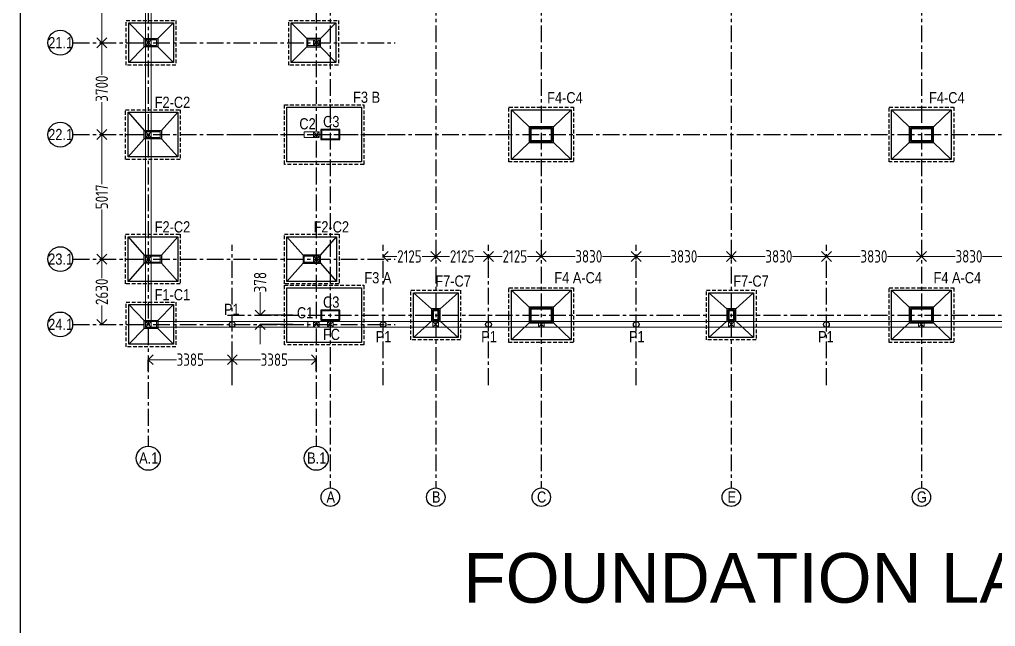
# Model space of a CAD drawing. Header units: inches. Extents: x -605 to 2991212, y -2872845 to 0.
# Drawn here: x 2274360 to 2313689, y -2124959 to -2100513 of the extents above; entities that cross this region are included whole.
import ezdxf
from ezdxf import colors
from ezdxf.entities.mleader import LeaderData, LeaderLine
from ezdxf.math import Vec2, Vec3

# ---------------------------------------------------------------- set-up
doc = ezdxf.new("R2010")
doc.units = ezdxf.units.IN
doc.header["$LTSCALE"] = 600
doc.header["$MEASUREMENT"] = 0
doc.linetypes.add('CENTER', pattern=[2, 1.25, -0.25, 0.25, -0.25])
doc.linetypes.add('DASHED2', pattern=[0.375, 0.25, -0.125])
for name, color, linetype, lineweight in [('PV_MASONRY', 10, 'Continuous', 0), ('PV_TEXT_ROMANS', 7, 'Continuous', 0), ('rDIMension', 1, 'Continuous', 18), ('rRCC 2', 40, 'Continuous', 15), ('rSHEET', 2, 'Continuous', 30)]:
    doc.layers.add(name, color=color, linetype=linetype, lineweight=lineweight)
doc.layers.add('SnT-CENTER2', color=8, linetype='CENTER')
doc.styles.add('DIM', font='geniso.shx', dxfattribs={"width": 0.85})
doc.styles.add('J.P', font='ARIALN.TTF')
doc.styles.get("Standard").update_dxf_attribs({"font": 'arial.ttf'})
doc.styles.add('TEXT3', font='geniso.shx')
doc.dimstyles.new('ST-100', dxfattribs={"dimscale": 100, "dimtxt": 2.5, "dimasz": 2, "dimexe": 0.18, "dimexo": 0.0625, "dimgap": 0.2, "dimtad": 0, "dimdec": 0, "dimzin": 0, "dimdsep": 46, "dimtxsty": 'DIM', "dimblk": 'OPEN90', "dimcen": 0.09, "dimclrd": 256, "dimclrt": 7, "dimadec": 0, "dimazin": 0, "dimtfac": 1, "dimtdec": 0, "dimtofl": 0, "dimtmove": 0, "dimatfit": 3, "dimldrblk": 'OPEN90', "dimfxl": 1, "dimtolj": 1, "dimtzin": 0, "dimlwd": -1, "dimarcsym": 0})

# ---------------------------------------------------------------- blocks, each defined once
blk = doc.blocks.new('_Open90')
at = {"color": 0, "linetype": 'ByBlock', "lineweight": -2}
for p, q in [((0, 0), (-1, 0)), ((-0.5, 0.5), (0, 0)), ((0, 0), (-0.5, -0.5))]:
    blk.add_line(p, q, dxfattribs=at)
blk = doc.blocks.new('*D571')
at = {"layer": 'Defpoints', "color": 0, "linetype": 'ByBlock'}
for p in [(2277675, -2097747), (2277675, -2101447), (2277675, -2101447)]:
    blk.add_point(p, dxfattribs=at)
at = {"layer": 'rDIMension', "color": 0, "linetype": 'ByBlock', "lineweight": -2}
for p, q in [((2277675, -2097747), (2277675, -2097747)), ((2277675, -2101447), (2277675, -2101447))]:
    blk.add_line(p, q, dxfattribs=at)
at = {"layer": 'rDIMension'}
for p, q in [((2277675, -2098147), (2277675, -2099045)), ((2277675, -2101047), (2277675, -2100148))]:
    blk.add_line(p, q, dxfattribs=at)
at = {"layer": 'rDIMension', "linetype": 'ByBlock', "xscale": 400, "yscale": 400, "zscale": 400}
for p, rotation in [((2277675, -2097747), 90), ((2277675, -2101447), 270)]:
    blk.add_blockref('_Open90', p, dxfattribs=dict(at, rotation=rotation))
at = {"layer": 'rDIMension', "color": 7, "linetype": 'ByBlock', "insert": (2277675, -2099597), "char_height": 500, "attachment_point": 5, "rotation": 90, "style": 'DIM'}
blk.add_mtext('\\A1;3700', dxfattribs=at)
blk = doc.blocks.new('*D572')
at = {"layer": 'Defpoints', "color": 0, "linetype": 'ByBlock'}
for p in [(2277675, -2101447), (2277675, -2105147), (2277675, -2105147)]:
    blk.add_point(p, dxfattribs=at)
at = {"layer": 'rDIMension', "color": 0, "linetype": 'ByBlock', "lineweight": -2}
for p, q in [((2277675, -2101447), (2277675, -2101447)), ((2277675, -2105147), (2277675, -2105147))]:
    blk.add_line(p, q, dxfattribs=at)
at = {"layer": 'rDIMension'}
for p, q in [((2277675, -2101847), (2277675, -2102745)), ((2277675, -2104747), (2277675, -2103848))]:
    blk.add_line(p, q, dxfattribs=at)
at = {"layer": 'rDIMension', "linetype": 'ByBlock', "xscale": 400, "yscale": 400, "zscale": 400}
for p, rotation in [((2277675, -2101447), 90), ((2277675, -2105147), 270)]:
    blk.add_blockref('_Open90', p, dxfattribs=dict(at, rotation=rotation))
at = {"layer": 'rDIMension', "color": 7, "linetype": 'ByBlock', "insert": (2277675, -2103297), "char_height": 500, "attachment_point": 5, "rotation": 90, "style": 'DIM'}
blk.add_mtext('\\A1;3700', dxfattribs=at)
blk = doc.blocks.new('*D573')
at = {"layer": 'Defpoints', "color": 0, "linetype": 'ByBlock'}
for p in [(2277675, -2105147), (2277675, -2110164), (2277675, -2110164)]:
    blk.add_point(p, dxfattribs=at)
at = {"layer": 'rDIMension', "color": 0, "linetype": 'ByBlock', "lineweight": -2}
for p, q in [((2277675, -2105147), (2277675, -2105147)), ((2277675, -2110164), (2277675, -2110164))]:
    blk.add_line(p, q, dxfattribs=at)
at = {"layer": 'rDIMension'}
for p, q in [((2277675, -2105547), (2277675, -2107147)), ((2277675, -2109764), (2277675, -2108164))]:
    blk.add_line(p, q, dxfattribs=at)
at = {"layer": 'rDIMension', "linetype": 'ByBlock', "xscale": 400, "yscale": 400, "zscale": 400}
for p, rotation in [((2277675, -2105147), 90), ((2277675, -2110164), 270)]:
    blk.add_blockref('_Open90', p, dxfattribs=dict(at, rotation=rotation))
at = {"layer": 'rDIMension', "color": 7, "linetype": 'ByBlock', "insert": (2277675, -2107656), "char_height": 500, "attachment_point": 5, "rotation": 90, "style": 'DIM'}
blk.add_mtext('\\A1;5017', dxfattribs=at)
blk = doc.blocks.new('*D574')
at = {"layer": 'Defpoints', "color": 0, "linetype": 'ByBlock'}
for p in [(2277675, -2110164), (2277675, -2112794), (2277675, -2112794)]:
    blk.add_point(p, dxfattribs=at)
at = {"layer": 'rDIMension', "color": 0, "linetype": 'ByBlock', "lineweight": -2}
for p, q in [((2277675, -2110164), (2277675, -2110164)), ((2277675, -2112794), (2277675, -2112794))]:
    blk.add_line(p, q, dxfattribs=at)
at = {"layer": 'rDIMension'}
for p, q in [((2277675, -2110564), (2277675, -2110928)), ((2277675, -2112394), (2277675, -2112031))]:
    blk.add_line(p, q, dxfattribs=at)
at = {"layer": 'rDIMension', "linetype": 'ByBlock', "xscale": 400, "yscale": 400, "zscale": 400}
for p, rotation in [((2277675, -2110164), 90), ((2277675, -2112794), 270)]:
    blk.add_blockref('_Open90', p, dxfattribs=dict(at, rotation=rotation))
at = {"layer": 'rDIMension', "color": 7, "linetype": 'ByBlock', "insert": (2277675, -2111479), "char_height": 500, "attachment_point": 5, "rotation": 90, "style": 'DIM'}
blk.add_mtext('\\A1;2630', dxfattribs=at)
blk = doc.blocks.new('*D601')
at = {"layer": 'Defpoints', "color": 0, "linetype": 'ByBlock'}
for p in [(2299215, -2110179), (2303045, -2110054), (2303045, -2110179)]:
    blk.add_point(p, dxfattribs=at)
at = {"layer": 'rDIMension', "color": 0, "linetype": 'ByBlock', "lineweight": -2}
for p, q in [((2299215, -2110179), (2299215, -2110054)), ((2303045, -2110179), (2303045, -2110054))]:
    blk.add_line(p, q, dxfattribs=at)
at = {"layer": 'rDIMension'}
for p, q in [((2299615, -2110054), (2300578, -2110054)), ((2302645, -2110054), (2301681, -2110054))]:
    blk.add_line(p, q, dxfattribs=at)
at = {"layer": 'rDIMension', "linetype": 'ByBlock', "xscale": 400, "yscale": 400, "zscale": 400, "rotation": 180}
blk.add_blockref('_Open90', (2299215, -2110054), dxfattribs=at)
at = {"layer": 'rDIMension', "linetype": 'ByBlock', "xscale": 400, "yscale": 400, "zscale": 400}
blk.add_blockref('_Open90', (2303045, -2110054), dxfattribs=at)
at = {"layer": 'rDIMension', "color": 7, "linetype": 'ByBlock', "insert": (2301130, -2110054), "char_height": 500, "attachment_point": 5, "style": 'DIM'}
blk.add_mtext('\\A1;3830', dxfattribs=at)
blk = doc.blocks.new('*D602')
at = {"layer": 'Defpoints', "color": 0, "linetype": 'ByBlock'}
for p in [(2303045, -2110054), (2306875, -2110054), (2306875, -2110054)]:
    blk.add_point(p, dxfattribs=at)
at = {"layer": 'rDIMension', "color": 0, "linetype": 'ByBlock', "lineweight": -2}
for p, q in [((2303045, -2110054), (2303045, -2110054)), ((2306875, -2110054), (2306875, -2110054))]:
    blk.add_line(p, q, dxfattribs=at)
at = {"layer": 'rDIMension'}
for p, q in [((2303445, -2110054), (2304408, -2110054)), ((2306475, -2110054), (2305511, -2110054))]:
    blk.add_line(p, q, dxfattribs=at)
at = {"layer": 'rDIMension', "linetype": 'ByBlock', "xscale": 400, "yscale": 400, "zscale": 400, "rotation": 180}
blk.add_blockref('_Open90', (2303045, -2110054), dxfattribs=at)
at = {"layer": 'rDIMension', "linetype": 'ByBlock', "xscale": 400, "yscale": 400, "zscale": 400}
blk.add_blockref('_Open90', (2306875, -2110054), dxfattribs=at)
at = {"layer": 'rDIMension', "color": 7, "linetype": 'ByBlock', "insert": (2304960, -2110054), "char_height": 500, "attachment_point": 5, "style": 'DIM'}
blk.add_mtext('\\A1;3830', dxfattribs=at)
blk = doc.blocks.new('*D603')
at = {"layer": 'Defpoints', "color": 0, "linetype": 'ByBlock'}
for p in [(2306875, -2110054), (2310705, -2110054), (2310705, -2110086)]:
    blk.add_point(p, dxfattribs=at)
at = {"layer": 'rDIMension', "color": 0, "linetype": 'ByBlock', "lineweight": -2}
for p, q in [((2306875, -2110054), (2306875, -2110054)), ((2310705, -2110086), (2310705, -2110054))]:
    blk.add_line(p, q, dxfattribs=at)
at = {"layer": 'rDIMension'}
for p, q in [((2307275, -2110054), (2308238, -2110054)), ((2310305, -2110054), (2309341, -2110054))]:
    blk.add_line(p, q, dxfattribs=at)
at = {"layer": 'rDIMension', "linetype": 'ByBlock', "xscale": 400, "yscale": 400, "zscale": 400, "rotation": 180}
blk.add_blockref('_Open90', (2306875, -2110054), dxfattribs=at)
at = {"layer": 'rDIMension', "linetype": 'ByBlock', "xscale": 400, "yscale": 400, "zscale": 400}
blk.add_blockref('_Open90', (2310705, -2110054), dxfattribs=at)
at = {"layer": 'rDIMension', "color": 7, "linetype": 'ByBlock', "insert": (2308790, -2110054), "char_height": 500, "attachment_point": 5, "style": 'DIM'}
blk.add_mtext('\\A1;3830', dxfattribs=at)
blk = doc.blocks.new('*D604')
at = {"layer": 'Defpoints', "color": 0, "linetype": 'ByBlock'}
for p in [(2310705, -2110086), (2314535, -2110054), (2314535, -2110151)]:
    blk.add_point(p, dxfattribs=at)
at = {"layer": 'rDIMension', "color": 0, "linetype": 'ByBlock', "lineweight": -2}
for p, q in [((2310705, -2110086), (2310705, -2110054)), ((2314535, -2110151), (2314535, -2110054))]:
    blk.add_line(p, q, dxfattribs=at)
at = {"layer": 'rDIMension'}
for p, q in [((2311105, -2110054), (2312068, -2110054)), ((2314135, -2110054), (2313171, -2110054))]:
    blk.add_line(p, q, dxfattribs=at)
at = {"layer": 'rDIMension', "linetype": 'ByBlock', "xscale": 400, "yscale": 400, "zscale": 400, "rotation": 180}
blk.add_blockref('_Open90', (2310705, -2110054), dxfattribs=at)
at = {"layer": 'rDIMension', "linetype": 'ByBlock', "xscale": 400, "yscale": 400, "zscale": 400}
blk.add_blockref('_Open90', (2314535, -2110054), dxfattribs=at)
at = {"layer": 'rDIMension', "color": 7, "linetype": 'ByBlock', "insert": (2312620, -2110054), "char_height": 500, "attachment_point": 5, "style": 'DIM'}
blk.add_mtext('\\A1;3830', dxfattribs=at)
blk = doc.blocks.new('*D635')
at = {"layer": 'Defpoints', "color": 0, "linetype": 'ByBlock'}
for p in [(2295385, -2110054), (2295385, -2110102), (2299215, -2110179)]:
    blk.add_point(p, dxfattribs=at)
at = {"layer": 'rDIMension', "color": 0, "linetype": 'ByBlock', "lineweight": -2}
for p, q in [((2295385, -2110102), (2295385, -2110054)), ((2299215, -2110179), (2299215, -2110054))]:
    blk.add_line(p, q, dxfattribs=at)
at = {"layer": 'rDIMension'}
for p, q in [((2295785, -2110054), (2296748, -2110054)), ((2298815, -2110054), (2297851, -2110054))]:
    blk.add_line(p, q, dxfattribs=at)
at = {"layer": 'rDIMension', "linetype": 'ByBlock', "xscale": 400, "yscale": 400, "zscale": 400, "rotation": 180}
blk.add_blockref('_Open90', (2295385, -2110054), dxfattribs=at)
at = {"layer": 'rDIMension', "linetype": 'ByBlock', "xscale": 400, "yscale": 400, "zscale": 400}
blk.add_blockref('_Open90', (2299215, -2110054), dxfattribs=at)
at = {"layer": 'rDIMension', "color": 7, "linetype": 'ByBlock', "insert": (2297300, -2110054), "char_height": 500, "attachment_point": 5, "style": 'DIM'}
blk.add_mtext('\\A1;3830', dxfattribs=at)
blk = doc.blocks.new('*D636')
at = {"layer": 'Defpoints', "color": 0, "linetype": 'ByBlock'}
for p in [(2293260, -2110054), (2293260, -2110211), (2295385, -2110102)]:
    blk.add_point(p, dxfattribs=at)
at = {"layer": 'rDIMension', "color": 0, "linetype": 'ByBlock', "lineweight": -2}
for p, q in [((2293260, -2110211), (2293260, -2110054)), ((2295385, -2110102), (2295385, -2110054))]:
    blk.add_line(p, q, dxfattribs=at)
at = {"layer": 'rDIMension'}
for p, q in [((2293660, -2110054), (2293814, -2110054)), ((2294985, -2110054), (2294831, -2110054))]:
    blk.add_line(p, q, dxfattribs=at)
at = {"layer": 'rDIMension', "linetype": 'ByBlock', "xscale": 400, "yscale": 400, "zscale": 400, "rotation": 180}
blk.add_blockref('_Open90', (2293260, -2110054), dxfattribs=at)
at = {"layer": 'rDIMension', "linetype": 'ByBlock', "xscale": 400, "yscale": 400, "zscale": 400}
blk.add_blockref('_Open90', (2295385, -2110054), dxfattribs=at)
at = {"layer": 'rDIMension', "color": 7, "linetype": 'ByBlock', "insert": (2294322, -2110054), "char_height": 500, "attachment_point": 5, "style": 'DIM'}
blk.add_mtext('\\A1;2125', dxfattribs=at)
blk = doc.blocks.new('*D637')
at = {"layer": 'Defpoints', "color": 0, "linetype": 'ByBlock'}
for p in [(2291135, -2110054), (2291135, -2110164), (2293260, -2110211)]:
    blk.add_point(p, dxfattribs=at)
at = {"layer": 'rDIMension', "color": 0, "linetype": 'ByBlock', "lineweight": -2}
for p, q in [((2291135, -2110164), (2291135, -2110054)), ((2293260, -2110211), (2293260, -2110054))]:
    blk.add_line(p, q, dxfattribs=at)
at = {"layer": 'rDIMension'}
for p, q in [((2291535, -2110054), (2291689, -2110054)), ((2292860, -2110054), (2292706, -2110054))]:
    blk.add_line(p, q, dxfattribs=at)
at = {"layer": 'rDIMension', "linetype": 'ByBlock', "xscale": 400, "yscale": 400, "zscale": 400, "rotation": 180}
blk.add_blockref('_Open90', (2291135, -2110054), dxfattribs=at)
at = {"layer": 'rDIMension', "linetype": 'ByBlock', "xscale": 400, "yscale": 400, "zscale": 400}
blk.add_blockref('_Open90', (2293260, -2110054), dxfattribs=at)
at = {"layer": 'rDIMension', "color": 7, "linetype": 'ByBlock', "insert": (2292197, -2110054), "char_height": 500, "attachment_point": 5, "style": 'DIM'}
blk.add_mtext('\\A1;2125', dxfattribs=at)
blk = doc.blocks.new('*D638')
at = {"layer": 'Defpoints', "color": 0, "linetype": 'ByBlock'}
for p in [(2289010, -2110016), (2289010, -2110054), (2291135, -2110164)]:
    blk.add_point(p, dxfattribs=at)
at = {"layer": 'rDIMension', "color": 0, "linetype": 'ByBlock', "lineweight": -2}
for p, q in [((2289010, -2110016), (2289010, -2110054)), ((2291135, -2110164), (2291135, -2110054))]:
    blk.add_line(p, q, dxfattribs=at)
at = {"layer": 'rDIMension'}
for p, q in [((2289410, -2110054), (2289564, -2110054)), ((2290735, -2110054), (2290581, -2110054))]:
    blk.add_line(p, q, dxfattribs=at)
at = {"layer": 'rDIMension', "linetype": 'ByBlock', "xscale": 400, "yscale": 400, "zscale": 400, "rotation": 180}
blk.add_blockref('_Open90', (2289010, -2110054), dxfattribs=at)
at = {"layer": 'rDIMension', "linetype": 'ByBlock', "xscale": 400, "yscale": 400, "zscale": 400}
blk.add_blockref('_Open90', (2291135, -2110054), dxfattribs=at)
at = {"layer": 'rDIMension', "color": 7, "linetype": 'ByBlock', "insert": (2290072, -2110054), "char_height": 500, "attachment_point": 5, "style": 'DIM'}
blk.add_mtext('\\A1;2125', dxfattribs=at)
blk = doc.blocks.new('*D639')
at = {"layer": 'Defpoints', "color": 0, "linetype": 'ByBlock'}
for p in [(2284057, -2112417), (2285380, -2112417), (2285380, -2112794)]:
    blk.add_point(p, dxfattribs=at)
at = {"layer": 'rDIMension'}
for p, q in [((2284057, -2112417), (2284057, -2111495)), ((2284057, -2112017), (2284057, -2111617)), ((2284057, -2113194), (2284057, -2113594))]:
    blk.add_line(p, q, dxfattribs=at)
at = {"layer": 'rDIMension', "color": 0, "linetype": 'ByBlock', "lineweight": -2}
for p, q in [((2285380, -2112417), (2284057, -2112417)), ((2285380, -2112794), (2284057, -2112794))]:
    blk.add_line(p, q, dxfattribs=at)
at = {"layer": 'rDIMension', "linetype": 'ByBlock', "xscale": 400, "yscale": 400, "zscale": 400}
for p, rotation in [((2284057, -2112417), 270), ((2284057, -2112794), 90)]:
    blk.add_blockref('_Open90', p, dxfattribs=dict(at, rotation=rotation))
at = {"layer": 'rDIMension', "color": 7, "linetype": 'ByBlock', "insert": (2284057, -2111093), "char_height": 500, "attachment_point": 5, "rotation": 90, "style": 'DIM'}
blk.add_mtext('\\A1;378', dxfattribs=at)
blk = doc.blocks.new('*D661')
at = {"layer": 'Defpoints', "color": 0, "linetype": 'ByBlock'}
for p in [(2286320, -2114213), (2282935, -2114658), (2286320, -2114658)]:
    blk.add_point(p, dxfattribs=at)
at = {"layer": 'rDIMension', "color": 0, "linetype": 'ByBlock', "lineweight": -2}
for p, q in [((2282935, -2114658), (2282935, -2114213)), ((2286320, -2114658), (2286320, -2114213))]:
    blk.add_line(p, q, dxfattribs=at)
at = {"layer": 'rDIMension'}
for p, q in [((2283335, -2114213), (2284076, -2114213)), ((2285920, -2114213), (2285179, -2114213))]:
    blk.add_line(p, q, dxfattribs=at)
at = {"layer": 'rDIMension', "linetype": 'ByBlock', "xscale": 400, "yscale": 400, "zscale": 400, "rotation": 180}
blk.add_blockref('_Open90', (2282935, -2114213), dxfattribs=at)
at = {"layer": 'rDIMension', "linetype": 'ByBlock', "xscale": 400, "yscale": 400, "zscale": 400}
blk.add_blockref('_Open90', (2286320, -2114213), dxfattribs=at)
at = {"layer": 'rDIMension', "color": 7, "linetype": 'ByBlock', "insert": (2284627, -2114213), "char_height": 500, "attachment_point": 5, "style": 'DIM'}
blk.add_mtext('\\A1;3385', dxfattribs=at)
blk = doc.blocks.new('*D662')
at = {"layer": 'Defpoints', "color": 0, "linetype": 'ByBlock'}
for p in [(2279550, -2114213), (2279550, -2114658), (2282935, -2114658)]:
    blk.add_point(p, dxfattribs=at)
at = {"layer": 'rDIMension', "color": 0, "linetype": 'ByBlock', "lineweight": -2}
for p, q in [((2279550, -2114658), (2279550, -2114213)), ((2282935, -2114658), (2282935, -2114213))]:
    blk.add_line(p, q, dxfattribs=at)
at = {"layer": 'rDIMension'}
for p, q in [((2279950, -2114213), (2280691, -2114213)), ((2282535, -2114213), (2281794, -2114213))]:
    blk.add_line(p, q, dxfattribs=at)
at = {"layer": 'rDIMension', "linetype": 'ByBlock', "xscale": 400, "yscale": 400, "zscale": 400, "rotation": 180}
blk.add_blockref('_Open90', (2279550, -2114213), dxfattribs=at)
at = {"layer": 'rDIMension', "linetype": 'ByBlock', "xscale": 400, "yscale": 400, "zscale": 400}
blk.add_blockref('_Open90', (2282935, -2114213), dxfattribs=at)
at = {"layer": 'rDIMension', "color": 7, "linetype": 'ByBlock', "insert": (2281242, -2114213), "char_height": 500, "attachment_point": 5, "style": 'DIM'}
blk.add_mtext('\\A1;3385', dxfattribs=at)
blk = doc.blocks.new('_DotBlank')
at = {"color": 0, "linetype": 'ByBlock', "lineweight": -2}
blk.add_line((-0.5, 0), (-1, 0), dxfattribs=at)
blk.add_circle((0, 0), 0.5, dxfattribs=at)

msp = doc.modelspace()

# ---------------------------------------------------------------- linework, layer by layer
at = {"color": 7, "linetype": 'DASHED2'}
for points in [[(2278659.8, -2100546.9), (2280659.8, -2100546.9), (2280659.8, -2102346.9), (2278659.8, -2102346.9)], [(2285209.8, -2100546.9), (2287209.8, -2100546.9), (2287209.8, -2102346.9), (2285209.8, -2102346.9)], [(2285034.8, -2103946.9), (2288234.8, -2103946.9), (2288234.8, -2106346.9), (2285034.8, -2106346.9)], [(2294084.8, -2104046.9), (2296684.8, -2104046.9), (2296684.8, -2106246.9), (2294084.8, -2106246.9)], [(2309404.8, -2104046.9), (2312004.8, -2104046.9), (2312004.8, -2106246.9), (2309404.8, -2106246.9)], [(2278634.8, -2104146.9), (2280834.8, -2104146.9), (2280834.8, -2106146.9), (2278634.8, -2106146.9)], [(2278634.8, -2109164.3), (2280834.8, -2109164.3), (2280834.8, -2111164.3), (2278634.8, -2111164.3)], [(2285034.8, -2109164.3), (2287234.8, -2109164.3), (2287234.8, -2111164.3), (2285034.8, -2111164.3)], [(2285034.8, -2111216.8), (2288234.8, -2111216.8), (2288234.8, -2113616.8), (2285034.8, -2113616.8)], [(2290134.8, -2111416.8), (2292134.8, -2111416.8), (2292134.8, -2113416.8), (2290134.8, -2113416.8)], [(2294084.8, -2111316.8), (2296684.8, -2111316.8), (2296684.8, -2113516.8), (2294084.8, -2113516.8)], [(2302044.8, -2111416.8), (2304044.8, -2111416.8), (2304044.8, -2113416.8), (2302044.8, -2113416.8)], [(2309404.8, -2111316.8), (2312004.8, -2111316.8), (2312004.8, -2113516.8), (2309404.8, -2113516.8)], [(2278659.8, -2111894.3), (2280659.8, -2111894.3), (2280659.8, -2113694.3), (2278659.8, -2113694.3)]]:
    msp.add_lwpolyline(points, close=True, dxfattribs=at)
at = {"color": 1, "linetype": 'ByBlock'}
for points in [[(2278759.8, -2100646.9), (2280559.8, -2100646.9), (2280559.8, -2102246.9), (2278759.8, -2102246.9)], [(2285309.8, -2100646.9), (2287109.8, -2100646.9), (2287109.8, -2102246.9), (2285309.8, -2102246.9)], [(2279384.8, -2101611.9), (2279384.8, -2101281.9), (2279934.8, -2101281.9), (2279934.8, -2101611.9)], [(2286484.8, -2101611.9), (2286484.8, -2101281.9), (2285934.8, -2101281.9), (2285934.8, -2101611.9)], [(2285134.8, -2104046.9), (2288134.8, -2104046.9), (2288134.8, -2106246.9), (2285134.8, -2106246.9)], [(2278734.8, -2104246.9), (2280734.8, -2104246.9), (2280734.8, -2106046.9), (2278734.8, -2106046.9)], [(2294184.8, -2104146.9), (2296584.8, -2104146.9), (2296584.8, -2106146.9), (2294184.8, -2106146.9)], [(2309504.8, -2104146.9), (2311904.8, -2104146.9), (2311904.8, -2106146.9), (2309504.8, -2106146.9)], [(2295874.8, -2105459.4), (2295874.8, -2104834.4), (2294894.8, -2104834.4), (2294894.8, -2105459.4)], [(2311194.8, -2105459.4), (2311194.8, -2104834.4), (2310214.8, -2104834.4), (2310214.8, -2105459.4)], [(2279384.8, -2105311.9), (2279384.8, -2104981.9), (2280084.8, -2104981.9), (2280084.8, -2105311.9)], [(2278734.8, -2109264.3), (2280734.8, -2109264.3), (2280734.8, -2111064.3), (2278734.8, -2111064.3)], [(2285134.8, -2109264.3), (2287134.8, -2109264.3), (2287134.8, -2111064.3), (2285134.8, -2111064.3)], [(2279384.8, -2110329.3), (2279384.8, -2109999.3), (2280084.8, -2109999.3), (2280084.8, -2110329.3)], [(2286484.8, -2110329.3), (2286484.8, -2109999.3), (2285784.8, -2109999.3), (2285784.8, -2110329.3)], [(2285134.8, -2111316.8), (2288134.8, -2111316.8), (2288134.8, -2113516.8), (2285134.8, -2113516.8)], [(2290234.8, -2111516.8), (2292034.8, -2111516.8), (2292034.8, -2113316.8), (2290234.8, -2113316.8)], [(2294184.8, -2111416.8), (2296584.8, -2111416.8), (2296584.8, -2113416.8), (2294184.8, -2113416.8)], [(2302144.8, -2111516.8), (2303944.8, -2111516.8), (2303944.8, -2113316.8), (2302144.8, -2113316.8)], [(2309504.8, -2111416.8), (2311904.8, -2111416.8), (2311904.8, -2113416.8), (2309504.8, -2113416.8)], [(2278759.8, -2111994.3), (2280559.8, -2111994.3), (2280559.8, -2113594.3), (2278759.8, -2113594.3)], [(2291309.8, -2112166.8), (2290959.8, -2112166.8), (2290959.8, -2112666.8), (2291309.8, -2112666.8)], [(2295874.8, -2112729.3), (2295874.8, -2112104.3), (2294894.8, -2112104.3), (2294894.8, -2112729.3)], [(2303219.8, -2112166.8), (2302869.8, -2112166.8), (2302869.8, -2112666.8), (2303219.8, -2112666.8)], [(2311194.8, -2112729.3), (2311194.8, -2112104.3), (2310214.8, -2112104.3), (2310214.8, -2112729.3)], [(2279384.8, -2112959.3), (2279384.8, -2112629.3), (2279934.8, -2112629.3), (2279934.8, -2112959.3)]]:
    msp.add_lwpolyline(points, close=True, dxfattribs=at)
for points in [[(2279384.8, -2101281.9), (2278759.8, -2100646.9)], [(2279934.8, -2101281.9), (2280559.8, -2100646.9)], [(2285934.8, -2101281.9), (2285309.8, -2100646.9)], [(2286484.8, -2101281.9), (2287109.8, -2100646.9)], [(2279384.8, -2101611.9), (2278759.8, -2102246.9)], [(2279934.8, -2101611.9), (2280559.8, -2102246.9)], [(2285934.8, -2101611.9), (2285309.8, -2102246.9)], [(2286484.8, -2101611.9), (2287109.8, -2102246.9)], [(2278734.8, -2104246.9), (2279384.8, -2104981.9)], [(2280084.8, -2104981.9), (2280734.8, -2104246.9)], [(2294184.8, -2104146.9), (2294894.8, -2104834.4)], [(2296584.8, -2104146.9), (2295874.8, -2104834.4)], [(2309504.8, -2104146.9), (2310214.8, -2104834.4)], [(2311904.8, -2104146.9), (2311194.8, -2104834.4)], [(2279384.8, -2105311.9), (2278734.8, -2106046.9)], [(2280084.8, -2105311.9), (2280734.8, -2106046.9)], [(2294184.8, -2106146.9), (2294894.8, -2105459.4)], [(2296584.8, -2106146.9), (2295874.8, -2105459.4)], [(2309504.8, -2106146.9), (2310214.8, -2105459.4)], [(2311904.8, -2106146.9), (2311194.8, -2105459.4)], [(2278734.8, -2109264.3), (2279384.8, -2109999.3)], [(2280084.8, -2109999.3), (2280734.8, -2109264.3)], [(2285134.8, -2109264.3), (2285784.8, -2109999.3)], [(2286484.8, -2109999.3), (2287134.8, -2109264.3)], [(2279384.8, -2110329.3), (2278734.8, -2111064.3)], [(2280084.8, -2110329.3), (2280734.8, -2111064.3)], [(2285784.8, -2110329.3), (2285134.8, -2111064.3)], [(2286484.8, -2110329.3), (2287134.8, -2111064.3)], [(2290959.8, -2112166.8), (2290234.8, -2111516.8)], [(2291309.8, -2112166.8), (2292034.8, -2111516.8)], [(2294184.8, -2111416.8), (2294894.8, -2112104.3)], [(2296584.8, -2111416.8), (2295874.8, -2112104.3)], [(2302869.8, -2112166.8), (2302144.8, -2111516.8)], [(2303219.8, -2112166.8), (2303944.8, -2111516.8)], [(2309504.8, -2111416.8), (2310214.8, -2112104.3)], [(2311904.8, -2111416.8), (2311194.8, -2112104.3)], [(2279384.8, -2112629.3), (2278759.8, -2111994.3)], [(2279934.8, -2112629.3), (2280559.8, -2111994.3)], [(2290959.8, -2112666.8), (2290234.8, -2113316.8)], [(2291309.8, -2112666.8), (2292034.8, -2113316.8)], [(2294184.8, -2113416.8), (2294894.8, -2112729.3)], [(2296584.8, -2113416.8), (2295874.8, -2112729.3)], [(2302869.8, -2112666.8), (2302144.8, -2113316.8)], [(2303219.8, -2112666.8), (2303944.8, -2113316.8)], [(2309504.8, -2113416.8), (2310214.8, -2112729.3)], [(2311904.8, -2113416.8), (2311194.8, -2112729.3)], [(2279384.8, -2112959.3), (2278759.8, -2113594.3)], [(2279934.8, -2112959.3), (2280559.8, -2113594.3)]]:
    msp.add_lwpolyline(points, dxfattribs=at)
at = {"color": 6, "linetype": 'ByBlock'}
for points in [[(2287269.8, -2105346.9), (2287269.8, -2104946.9), (2286499.8, -2104946.9), (2286499.8, -2105346.9)], [(2287269.8, -2112616.8), (2287269.8, -2112216.8), (2286499.8, -2112216.8), (2286499.8, -2112616.8)]]:
    msp.add_lwpolyline(points, close=True, dxfattribs=at)
at = {"color": 3, "linetype": 'ByBlock'}
for points in [[(2287244.8, -2105321.9), (2287244.8, -2104971.9), (2286524.8, -2104971.9), (2286524.8, -2105321.9)], [(2295824.8, -2105409.4), (2295824.8, -2104884.4), (2294944.8, -2104884.4), (2294944.8, -2105409.4)], [(2311144.8, -2105409.4), (2311144.8, -2104884.4), (2310264.8, -2104884.4), (2310264.8, -2105409.4)], [(2287244.8, -2112591.8), (2287244.8, -2112241.8), (2286524.8, -2112241.8), (2286524.8, -2112591.8)], [(2291259.8, -2112216.8), (2291009.8, -2112216.8), (2291009.8, -2112616.8), (2291259.8, -2112616.8)], [(2295824.8, -2112679.3), (2295824.8, -2112154.3), (2294944.8, -2112154.3), (2294944.8, -2112679.3)], [(2303169.8, -2112216.8), (2302919.8, -2112216.8), (2302919.8, -2112616.8), (2303169.8, -2112616.8)], [(2311144.8, -2112679.3), (2311144.8, -2112154.3), (2310264.8, -2112154.3), (2310264.8, -2112679.3)]]:
    msp.add_lwpolyline(points, close=True, dxfattribs=at)
at = {"color": 2, "linetype": 'ByBlock'}
for points in [[(2295799.8, -2105384.4), (2295799.8, -2104909.4), (2294969.8, -2104909.4), (2294969.8, -2105384.4)], [(2311119.8, -2105384.4), (2311119.8, -2104909.4), (2310289.8, -2104909.4), (2310289.8, -2105384.4)], [(2291234.8, -2112241.8), (2291034.8, -2112241.8), (2291034.8, -2112591.8), (2291234.8, -2112591.8)], [(2295799.8, -2112654.3), (2295799.8, -2112179.3), (2294969.8, -2112179.3), (2294969.8, -2112654.3)], [(2303144.8, -2112241.8), (2302944.8, -2112241.8), (2302944.8, -2112591.8), (2303144.8, -2112591.8)], [(2311119.8, -2112654.3), (2311119.8, -2112179.3), (2310289.8, -2112179.3), (2310289.8, -2112654.3)]]:
    msp.add_lwpolyline(points, close=True, dxfattribs=at)
at = {"color": 1, "linetype": 'ByBlock'}
for centre, radius in [((2276001.6, -2101446.9), 500.4), ((2276001.6, -2105146.9), 500.4), ((2276001.6, -2110164.3), 500.4), ((2276001.6, -2112794.3), 500.4), ((2279549.8, -2118184.7), 483.5), ((2286319.8, -2118184.7), 483.5), ((2286884.8, -2119753.1), 372.1), ((2291134.8, -2119753.1), 372.1), ((2295384.8, -2119753.1), 372.1), ((2303044.8, -2119753.1), 372.1), ((2310704.8, -2119753.1), 372.1)]:
    msp.add_circle(centre, radius, dxfattribs=at)
at = {"color": 8, "linetype": 'ByBlock'}
for centre in [(2282934.8, -2112794.3), (2289009.8, -2112794.3), (2293259.8, -2112794.3), (2299214.8, -2112794.3), (2306874.8, -2112794.3), (2306874.8, -2112794.3)]:
    msp.add_circle(centre, 115, dxfattribs=at)
at = {"layer": 'PV_MASONRY', "color": 8}
for points in [[(2341974.8, -2098043.3), (2341974.8, -2112909.3), (2279434.8, -2112909.3), (2279434.8, -2082681.9)], [(2341744.8, -2098043.3), (2341744.8, -2112679.3), (2279664.8, -2112679.3), (2279664.8, -2082681.9)]]:
    msp.add_lwpolyline(points, dxfattribs=at)
at = {"layer": 'rRCC 2', "color": 6}
for p, q in [((2279434.8, -2101331.9), (2279664.8, -2101561.9)), ((2279434.8, -2101561.9), (2279664.8, -2101331.9)), ((2286434.8, -2101331.9), (2286204.8, -2101561.9)), ((2286434.8, -2101561.9), (2286204.8, -2101331.9)), ((2279434.8, -2105031.9), (2279664.8, -2105261.9)), ((2279434.8, -2105261.9), (2279664.8, -2105031.9)), ((2286434.8, -2105031.9), (2286204.8, -2105261.9)), ((2286434.8, -2105261.9), (2286204.8, -2105031.9)), ((2279434.8, -2110049.3), (2279664.8, -2110279.3)), ((2279434.8, -2110279.3), (2279664.8, -2110049.3)), ((2286434.8, -2110049.3), (2286204.8, -2110279.3)), ((2286434.8, -2110279.3), (2286204.8, -2110049.3)), ((2279434.8, -2112679.3), (2279664.8, -2112909.3)), ((2279434.8, -2112909.3), (2279664.8, -2112679.3)), ((2286434.8, -2112679.3), (2286204.8, -2112909.3)), ((2286434.8, -2112909.3), (2286204.8, -2112679.3)), ((2286999.8, -2112679.3), (2286769.8, -2112909.3)), ((2286999.8, -2112909.3), (2286769.8, -2112679.3)), ((2291249.8, -2112679.3), (2291019.8, -2112909.3)), ((2291249.8, -2112909.3), (2291019.8, -2112679.3)), ((2295499.8, -2112679.3), (2295269.8, -2112909.3)), ((2295499.8, -2112909.3), (2295269.8, -2112679.3)), ((2303159.8, -2112679.3), (2302929.8, -2112909.3)), ((2303159.8, -2112909.3), (2302929.8, -2112679.3)), ((2310819.8, -2112679.3), (2310589.8, -2112909.3)), ((2310819.8, -2112909.3), (2310589.8, -2112679.3))]:
    msp.add_line(p, q, dxfattribs=at)
for points in [[(2279434.8, -2101561.9), (2279434.8, -2101331.9), (2279884.8, -2101331.9), (2279884.8, -2101561.9)], [(2279434.8, -2101331.9), (2279664.8, -2101331.9), (2279664.8, -2101561.9), (2279434.8, -2101561.9)], [(2286434.8, -2101561.9), (2286434.8, -2101331.9), (2285984.8, -2101331.9), (2285984.8, -2101561.9)], [(2286434.8, -2101331.9), (2286204.8, -2101331.9), (2286204.8, -2101561.9), (2286434.8, -2101561.9)], [(2279434.8, -2105261.9), (2279434.8, -2105031.9), (2280034.8, -2105031.9), (2280034.8, -2105261.9)], [(2279434.8, -2105031.9), (2279664.8, -2105031.9), (2279664.8, -2105261.9), (2279434.8, -2105261.9)], [(2286434.8, -2105261.9), (2286434.8, -2105031.9), (2285834.8, -2105031.9), (2285834.8, -2105261.9)], [(2286434.8, -2105031.9), (2286204.8, -2105031.9), (2286204.8, -2105261.9), (2286434.8, -2105261.9)], [(2279434.8, -2110279.3), (2279434.8, -2110049.3), (2280034.8, -2110049.3), (2280034.8, -2110279.3)], [(2279434.8, -2110049.3), (2279664.8, -2110049.3), (2279664.8, -2110279.3), (2279434.8, -2110279.3)], [(2286434.8, -2110279.3), (2286434.8, -2110049.3), (2285834.8, -2110049.3), (2285834.8, -2110279.3)], [(2286434.8, -2110049.3), (2286204.8, -2110049.3), (2286204.8, -2110279.3), (2286434.8, -2110279.3)], [(2279434.8, -2112909.3), (2279434.8, -2112679.3), (2279884.8, -2112679.3), (2279884.8, -2112909.3)], [(2279434.8, -2112679.3), (2279664.8, -2112679.3), (2279664.8, -2112909.3), (2279434.8, -2112909.3)], [(2286434.8, -2112909.3), (2286434.8, -2112679.3), (2285984.8, -2112679.3), (2285984.8, -2112909.3)], [(2286434.8, -2112679.3), (2286204.8, -2112679.3), (2286204.8, -2112909.3), (2286434.8, -2112909.3)], [(2286999.8, -2112679.3), (2286769.8, -2112679.3), (2286769.8, -2112909.3), (2286999.8, -2112909.3)], [(2291249.8, -2112679.3), (2291019.8, -2112679.3), (2291019.8, -2112909.3), (2291249.8, -2112909.3)], [(2295499.8, -2112679.3), (2295269.8, -2112679.3), (2295269.8, -2112909.3), (2295499.8, -2112909.3)], [(2303159.8, -2112679.3), (2302929.8, -2112679.3), (2302929.8, -2112909.3), (2303159.8, -2112909.3)], [(2310819.8, -2112679.3), (2310589.8, -2112679.3), (2310589.8, -2112909.3), (2310819.8, -2112909.3)]]:
    msp.add_lwpolyline(points, close=True, dxfattribs=at)
at = {"layer": 'rSHEET'}
msp.add_lwpolyline([(2368374, -2154126.5), (2368374, -2022089.2, 0.4142136), (2367398.4, -2021113.5), (2275367.4, -2021113.5, 0.4142136), (2274391.8, -2022089.2), (2274391.8, -2154126.5, 0.4142136), (2275367.4, -2155102.2), (2367398.4, -2155102.2, 0.4142136)], format="xyb", close=True, dxfattribs=at)
at = {"layer": 'SnT-CENTER2', "color": 6, "ltscale": 0.9}
for p, q in [((2286884.8, -2022992.9), (2286884.8, -2119381)), ((2291134.8, -2022992.9), (2291134.8, -2119381)), ((2295384.8, -2022992.9), (2295384.8, -2119381)), ((2303044.8, -2022992.9), (2303044.8, -2119381)), ((2310704.8, -2022992.9), (2310704.8, -2119381)), ((2282746, -2105146.9), (2349051.4, -2105146.9)), ((2282746, -2112416.8), (2349051.4, -2112416.8))]:
    msp.add_line(p, q, dxfattribs=at)
at = {"layer": 'SnT-CENTER2', "color": 2, "ltscale": 0.9}
for p, q in [((2279549.8, -2024399.1), (2279549.8, -2117701.2)), ((2286319.8, -2024399.1), (2286319.8, -2117701.2)), ((2276502.1, -2101446.9), (2289503.8, -2101446.9)), ((2276502.1, -2105146.9), (2289503.8, -2105146.9)), ((2276502.1, -2110164.3), (2289503.8, -2110164.3)), ((2276502.1, -2112794.3), (2289503.8, -2112794.3))]:
    msp.add_line(p, q, dxfattribs=at)
at = {"layer": 'SnT-CENTER2', "color": 8, "ltscale": 0.9}
for points in [[(2282934.8, -2115233.8), (2282934.8, -2109585.9)], [(2289009.8, -2115233.8), (2289009.8, -2109585.9)], [(2293259.8, -2115233.8), (2293259.8, -2109585.9)], [(2299214.8, -2115233.8), (2299214.8, -2109585.9)], [(2306874.8, -2115233.8), (2306874.8, -2109585.9)]]:
    msp.add_lwpolyline(points, dxfattribs=at)

# ---------------------------------------------------------------- texts
at = {"layer": 'PV_TEXT_ROMANS', "char_height": 450, "style": 'J.P'}
for s, insert, width, attachment_point in [('\\pxqc;21.1', (2275551.2, -2101219.9), 931.892, 1), ('\\pxqc;F2-C2', (2280057.3, -2103621.7), 931.892, 1), ('\\pxqc;F3 B', (2287066.4, -2103418.2), 2559.383, 1), ('\\pxqc;F4-C4', (2295874.3, -2103436.7), 931.892, 1), ('\\pxqc;F4-C4', (2311262.1, -2103436.7), 931.892, 1), ('\\pxqc;C2', (2284897.6, -2104487.2), 2135.966, 1), ('\\pxqc;C3', (2285853.7, -2104397.6), 2135.966, 1), ('\\pxqc;22.1', (2275551.2, -2104919.9), 931.892, 1), ('\\pxqc;F2-C2', (2280057.3, -2108639.1), 931.892, 1), ('\\pxqc;F2-C2', (2286457.3, -2108639.1), 931.892, 1), ('\\pxqc;23.1', (2275551.2, -2109937.3), 931.892, 1), ('\\pxqc;F3 A', (2287353.4, -2110688.2), 2897.558, 1), ('\\pxqc;F4 A-C4', (2295634.1, -2110688.2), 2473.181, 1), ('\\pxqc;F4 A-C4', (2310954.1, -2110688.2), 2396.759, 1), ('\\pxqc;F7-C7', (2291366.2, -2110822.5), 931.892, 1), ('\\pxqc;F7-C7', (2303372.9, -2110822.5), 931.892, 1), ('\\pxqc;F1-C1', (2280054.9, -2111370.3), 931.892, 1), ('\\pxqc;C3', (2285853.7, -2111667.5), 2135.966, 1), ('\\pxqc;P1', (2283981.6, -2111961.3), 2135.966, 3), ('\\pxqc;C1', (2284801.9, -2112099), 2135.966, 1), ('\\pxqc;24.1', (2275551.2, -2112567.3), 931.892, 1), ('\\pxqc;FC', (2285863.2, -2112970.1), 2135.966, 1), ('\\pxqc;P1', (2287961.7, -2113060), 2135.966, 1), ('\\pxqc;P1', (2292211.7, -2113060), 2135.966, 1), ('\\pxqc;P1', (2298166.7, -2113060), 2135.966, 1), ('\\pxqc;P1', (2307922.9, -2113060), 2135.966, 3), ('\\pxqc;A.1', (2279100.7, -2117950.7), 931.892, 1), ('\\pxqc;B.1', (2285870.7, -2117950.7), 931.892, 1), ('\\pxqc;A', (2286435.7, -2119519.1), 931.892, 1), ('\\pxqc;B', (2290685.7, -2119519.1), 931.892, 1), ('\\pxqc;C', (2294935.7, -2119519.1), 931.892, 1), ('\\pxqc;E', (2302595.7, -2119519.1), 931.892, 1), ('\\pxqc;G', (2310255.7, -2119519.1), 931.892, 1)]:
    msp.add_mtext(s, dxfattribs=dict(at, insert=insert, width=width, attachment_point=attachment_point))
at = {"layer": 'rRCC 2'}
msp.add_text('FOUNDATION LAYOUT DETAIL', height=2000, dxfattribs=at).set_placement((2292245.3, -2124001.7))

# ---------------------------------------------------------------- dimensions: what is measured, and where the dimension line sits
at = {"layer": 'rDIMension', "color": 1, "linetype": 'ByBlock'}
for base, p1, p2, picture, middle in [((2277674.7, -2101446.9), (2277674.7, -2097746.9), (2277674.7, -2101446.9), '*D571', (2277674.7, -2099596.9)), ((2277674.7, -2105146.9), (2277674.7, -2101446.9), (2277674.7, -2105146.9), '*D572', (2277674.7, -2103296.9)), ((2277674.7, -2110164.3), (2277674.7, -2105146.9), (2277674.7, -2110164.3), '*D573', (2277674.7, -2107655.6)), ((2277674.7, -2112794.3), (2277674.7, -2110164.3), (2277674.7, -2112794.3), '*D574', (2277674.7, -2111479.3))]:
    dim = msp.add_linear_dim(base=base, p1=p1, p2=p2, angle=90, dimstyle='ST-100', override={"dimtxt": 5, "dimasz": 4, "dimexe": 0, "dimexo": 0, "dimtmove": 1, "dimfxl": 1.25, "dimtfillclr": 256, "dimarcsym": 2}, dxfattribs=at)
    dim.commit()
    dim.dimension.update_dxf_attribs({"geometry": picture, "text_midpoint": middle})
at = {"layer": 'rDIMension', "color": 4, "linetype": 'ByBlock'}
for base, p1, p2, picture, middle in [((2289009.8, -2110054), (2291134.8, -2110164.2), (2289009.8, -2110015.9), '*D638', (2290072.3, -2110054)), ((2291134.8, -2110054), (2293259.8, -2110211.4), (2291134.8, -2110164.2), '*D637', (2292197.3, -2110054)), ((2293259.8, -2110054), (2295384.8, -2110102.3), (2293259.8, -2110211.4), '*D636', (2294322.3, -2110054)), ((2295384.8, -2110054), (2299214.8, -2110178.8), (2295384.8, -2110102.3), '*D635', (2297299.8, -2110054))]:
    dim = msp.add_linear_dim(base=base, p1=p1, p2=p2, dimstyle='ST-100', override={"dimtxt": 5, "dimasz": 4, "dimexe": 0, "dimexo": 0, "dimtmove": 1, "dimfxl": 1.25, "dimtfillclr": 256, "dimarcsym": 2}, dxfattribs=at)
    dim.commit()
    dim.dimension.update_dxf_attribs({"geometry": picture, "text_midpoint": middle})
at = {"layer": 'rDIMension', "color": 1, "linetype": 'ByBlock'}
for base, p1, p2, override, picture, middle in [((2303044.8, -2110054), (2299214.8, -2110178.8), (2303044.8, -2110178.8), {"dimtxt": 5, "dimasz": 4, "dimexe": 0, "dimexo": 0, "dimtmove": 1, "dimfxl": 1.25, "dimtfillclr": 256, "dimarcsym": 2}, '*D601', (2301129.8, -2110054)), ((2306874.8, -2110054), (2303044.8, -2110054), (2306874.8, -2110054), {"dimtxt": 5, "dimasz": 4, "dimexe": 0, "dimexo": 0, "dimtmove": 1, "dimfxl": 1.25, "dimtfillclr": 256, "dimarcsym": 2}, '*D602', (2304959.8, -2110054)), ((2279549.8, -2114212.9), (2282934.8, -2114658.1), (2279549.8, -2114658.1), {"dimtxt": 5, "dimasz": 4, "dimexe": 0, "dimexo": 0, "dimblk": 'Open90', "dimtmove": 1, "dimfxl": 1.25, "dimtfillclr": 256, "dimarcsym": 2}, '*D662', (2281242.3, -2114212.9)), ((2286319.8, -2114212.9), (2282934.8, -2114658.1), (2286319.8, -2114658.1), {"dimtxt": 5, "dimasz": 4, "dimexe": 0, "dimexo": 0, "dimblk": 'Open90', "dimtmove": 1, "dimfxl": 1.25, "dimtfillclr": 256, "dimarcsym": 2}, '*D661', (2284627.3, -2114212.9))]:
    dim = msp.add_linear_dim(base=base, p1=p1, p2=p2, dimstyle='ST-100', override=override, dxfattribs=at)
    dim.commit()
    dim.dimension.update_dxf_attribs({"geometry": picture, "text_midpoint": middle})
at = {"layer": 'rDIMension', "color": 8, "linetype": 'ByBlock'}
for base, p1, p2, picture, middle in [((2310704.8, -2110054), (2306874.8, -2110054), (2310704.8, -2110086.3), '*D603', (2308789.8, -2110054)), ((2314534.8, -2110054), (2310704.8, -2110086.3), (2314534.8, -2110151.3), '*D604', (2312619.8, -2110054))]:
    dim = msp.add_linear_dim(base=base, p1=p1, p2=p2, dimstyle='ST-100', override={"dimtxt": 5, "dimasz": 4, "dimexe": 0, "dimexo": 0, "dimtmove": 1, "dimfxl": 1.25, "dimtfillclr": 256, "dimarcsym": 2}, dxfattribs=at)
    dim.commit()
    dim.dimension.update_dxf_attribs({"geometry": picture, "text_midpoint": middle})
at = {"layer": 'rDIMension', "color": 1, "linetype": 'ByBlock'}
dim = msp.add_linear_dim(base=(2284057.0239799, -2112416.7728331), p1=(2285379.5946906, -2112794.2728331), p2=(2285379.5946906, -2112416.7728331), angle=90, dimstyle='ST-100', override={"dimtxt": 5, "dimasz": 4, "dimexe": 0, "dimexo": 0, "dimblk": 'Open90', "dimtmove": 1, "dimfxl": 1.25, "dimtfillclr": 256, "dimarcsym": 2}, dxfattribs=at)
dim.commit()
dim.dimension.update_dxf_attribs({"geometry": '*D639', "text_midpoint": (2284057.0239799, -2111092.8051324), "dimtype": 160})

# ---------------------------------------------------------------- leaders
at = {"layer": 'rRCC 2', "color": 7}
ml = msp.add_multileader_mtext('Standard', dxfattribs=at)
ml.set_content('\\A1;\\W0.85;(a)4-12# ', color=7, style='TEXT3')
ml.set_leader_properties(color=256, linetype='ByLayer', lineweight=-1)
ml.set_arrow_properties(name='DOTBLANK')
ml.build(insert=Vec2(0, 0))
ml.multileader.update_dxf_attribs({"text_top_attachment_type": 0, "text_bottom_attachment_type": 0, "dogleg_length": 7.47, "arrow_head_size": 187.5, "scale": 75})
ctx = ml.context
ctx.base_point, ctx.scale, ctx.char_height, ctx.arrow_head_size, ctx.landing_gap_size, ctx.plane_origin = Vec3(2449102.6, -2386705.8), 75, 250, 187.5, 6.75, Vec3(2444752.6, -2386753.7)
ctx.text_align_type = 2
notes = []
notes.append((ctx, [(0, (0, 0, 0), (0, 0), (1, 0), 1, [])]))
ctx.mtext.insert, ctx.mtext.alignment, ctx.mtext.flow_direction = Vec3(2450129.2, -2386574.5), 3, 5
ml = msp.add_multileader_mtext('Standard', dxfattribs=at)
ml.set_content('\\A1;\\W0.85;(a)4-12# ', color=7, style='TEXT3')
ml.set_leader_properties(color=256, linetype='ByLayer', lineweight=-1)
ml.set_arrow_properties(name='DOTBLANK')
ml.build(insert=Vec2(0, 0))
ml.multileader.update_dxf_attribs({"text_top_attachment_type": 0, "text_bottom_attachment_type": 0, "dogleg_length": 7.47, "arrow_head_size": 187.5, "scale": 75})
ctx = ml.context
ctx.base_point, ctx.scale, ctx.char_height, ctx.arrow_head_size, ctx.landing_gap_size, ctx.plane_origin = Vec3(2474235.5, -2625457.1), 75, 250, 187.5, 6.75, Vec3(2469885.5, -2625505)
ctx.text_align_type = 2
notes.append((ctx, [(0, (0, 0, 0), (0, 0), (1, 0), 1, [])]))
ctx.mtext.insert, ctx.mtext.alignment, ctx.mtext.flow_direction = Vec3(2475262.2, -2625325.8), 3, 5
for ctx, leaders in notes:
    for number, flags, end, landing, length, lines in leaders:
        leader = LeaderData()
        leader.index, (leader.has_last_leader_line, leader.has_dogleg_vector, leader.attachment_direction) = number, flags
        leader.last_leader_point, leader.dogleg_vector, leader.dogleg_length = Vec3(end), Vec3(landing), length
        for number, points, colour, breaks in lines:
            line = LeaderLine()
            line.index, line.vertices, line.color, line.breaks = number, Vec3.list(points), colors.encode_raw_color(colour), breaks
            leader.lines.append(line)
        ctx.leaders.append(leader)

doc.saveas('drawing.dxf')
